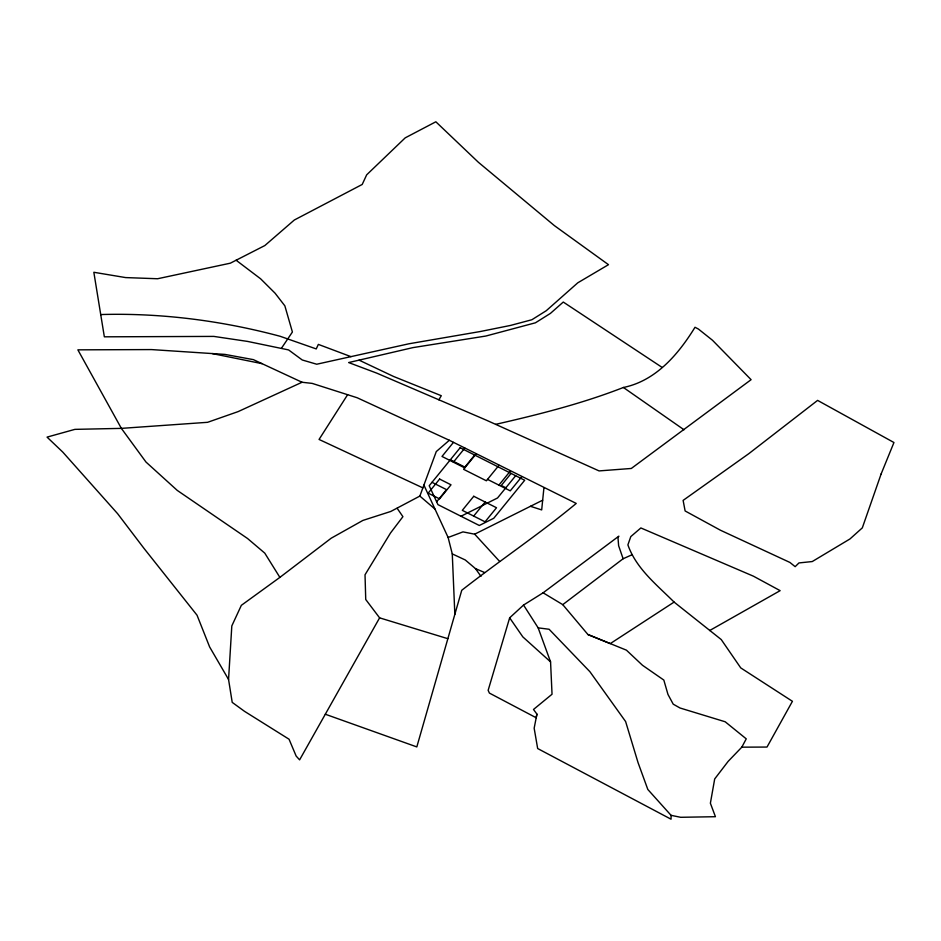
<?xml version="1.0" encoding="UTF-8"?>
<svg xmlns="http://www.w3.org/2000/svg" width="941" height="941" viewBox="0 0 941 941"><rect width="100%" height="100%" fill="white"/><g stroke="black" fill="none" stroke-linecap="round" stroke-linejoin="round"><path stroke-width="1.41" d="M397.149 508.293L402.913 516.668L390.444 533.088L365.026 574.775L365.731 599.499L379.599 617.849L299.614 759.857L296.156 756.07L289.052 739.226L244.472 711.302L232.215 702.374L228.557 679.473L231.815 625.918L241.343 605.334L279.877 577.386L331.197 538.205L362.897 520.42L390.774 511.457L419.851 496.083L436.283 451.562L449.327 440.282L576.245 503.435C539.287 534.065 499.424 560.824 461.749 590.278L416.816 746.919L325.315 714.231M543.91 487.967L541.687 509.916L530.453 506.305M538.158 627.859L550.567 661.888L552.038 694.235L533.5 709.467L536.911 714.101L534.159 728.205L537.664 748.53L671.062 819.211L671.051 815.329L647.82 789.464L638.057 762.645L625.624 721.559L589.913 671.709L549.109 629.258L538.158 627.859L523.549 605.063L543.11 592.806L618.849 536.17L617.99 537.758L618.625 545.709L623.118 558.754L562.765 604.64L543.11 592.806M536.911 714.101L536.194 717.76L489.402 693.082L488.144 690.329L509.657 617.825L523.549 605.063M671.051 815.329L680.661 817.294L715.431 816.706L710.384 803.226L714.69 778.948L728.158 761.363L741.814 747.166L746.248 738.85L725.182 721.771L680.025 707.997L673.227 704.174L667.969 694.434L663.828 680.072L642.491 665.275L626.424 650.16L587.925 634.528L562.765 604.64M438.847 399.784L441.294 395.714L393.526 376.447L359.062 360.132M449.327 440.282L357.157 397.749L347.617 394.702L319.058 439.447L422.874 487.885M281.488 348.194L292.404 332.02L284.852 305.837L275.101 293.227L260.633 278.818L236.109 260.234L230.333 263.186L157.594 278.748L125.612 277.583L93.841 272.278L104.345 336.819L213.842 336.408L247.507 341.407L288.593 349.923L302.261 359.991L316.729 364.226L408.876 343.794L480.345 331.514L510.457 325.445L531.877 319.74L546.239 310.73L577.774 282.818L608.486 264.68L554.39 225.617L478.393 162.287L435.848 121.789L405.206 137.857L366.672 174.838L362.203 184.46L294.321 220.018L264.844 245.554L236.109 260.234M453.456 442.364L441.999 456.444L464.748 467.912M453.374 462.172L464.83 448.104M436.636 501.8L446.54 489.638L432.001 482.31M474.687 455.056L464.866 467.112L450.339 459.784M476.205 453.833L463.607 469.324L486.368 480.792L498.965 465.313M473.676 516.08L485.133 502.012M498.883 485.121L510.34 471.041M511.092 473.405L501.282 485.474L505.846 487.767M515.668 475.711L497.542 497.977L460.984 516.244M521.714 476.781L510.257 490.849L487.509 479.381M662.099 367.402L563.271 302.049L550.438 313.388L535.441 322.798L485.885 336.031L412.876 347.629L348.64 362.556L376.647 373.083L486.262 420.133L599.076 470.912L631.305 468.465L751.094 379.682L712.455 340.23L698.422 329.056L695.011 327.268C678.426 354.204 655.948 380.834 623.401 387.48C581.95 403.665 538.911 414.452 495.66 424.356M741.814 747.166L767.009 747.06L792.428 701.304L740.743 667.898L721.241 639.551L674.097 602.087L610.274 643.609L587.925 634.528M709.643 630.552L780.148 590.654L753.447 576.198L640.868 527.948L630.799 536.593L627.894 544.874C636.187 568.646 656.889 584.89 674.097 602.087M454.844 614.32L452.268 553.896L448.116 537.476L462.984 531.888L474.687 534.182L542.663 500.2M347.617 394.702L312.2 383.399L302.049 382.258L238.108 411.617L207.596 422.309L121.365 428.378L74.904 429.367L47.05 437.118L62.776 452.092L117.613 513.68L143.844 548.191L197.034 615.202L209.631 646.949L228.557 679.473M623.118 558.754L631.94 554.802M100.722 314.6L103.239 314.482A440.094 293.345 16 0 1 204.032 320.622A440.929 293.898 16 0 1 280.159 336.29L316.235 348.923L318.352 344.394L350.946 356.639M212.325 353.581L262.057 363.661M379.599 617.849L447.857 638.692M452.268 553.896L465.266 559.966L475.476 568.623L484.474 572.469M302.049 382.258L253.4 359.638L224.934 354.404L151.477 349.582L77.868 349.84L121.365 428.378L145.984 462.043L177.284 490.426L247.542 538.499L264.774 553.132L279.877 577.386M623.401 387.48L684.013 429.766M419.851 496.083L434.977 509.069M550.567 661.888L522.831 636.892L509.657 617.825M474.687 534.182L499.589 561.377M475.476 568.623L480.98 576.339M423.909 485.097L448.116 537.476M881.152 473.899L862.321 527.866L849.97 538.958L812.248 561.554L798.968 562.93L795.157 566.67L789.922 562.447L720.5 530.254L685.119 510.963L683.119 500.389L748.824 453.656L817.6 400.395L893.95 442.517L881.152 473.899M460.161 447.728L429.214 485.744L437.941 504.623L479.322 525.49L493.754 518.279L524.702 480.263L460.161 447.728M439.623 479.063L428.167 493.143L439.553 498.871L451.01 484.803L439.623 479.063M473.758 496.272L462.302 510.34L485.062 521.82L496.519 507.74L473.758 496.272"/></g></svg>
